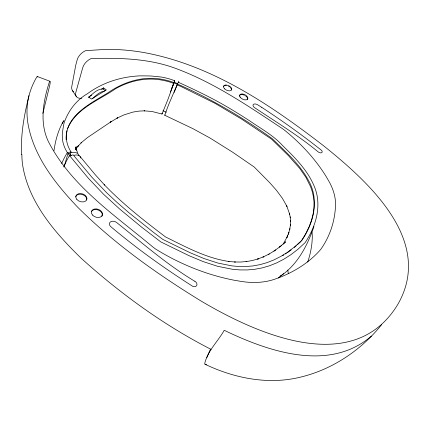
<?xml version="1.0" encoding="UTF-8"?>
<svg xmlns="http://www.w3.org/2000/svg" width="430" height="430" viewBox="0 0 430 430"><rect width="100%" height="100%" fill="white"/><g stroke="black" fill="none" stroke-linecap="round" stroke-linejoin="round"><path stroke-width="0.64" d="M76.029 149.532L76.207 146.383M76.142 147.495L75.879 149.532L76.228 147.431L75.873 149.124M53.992 150.624C55.486 140.019 58.378 129.494 64.005 120.293M66.962 130.742L66.279 136.138L66.757 141.405A48.509 31.476 19.9 0 0 69.423 149.092L71.014 151.935L70.02 155.305M37.684 77.034A12.653 1.752 -70.9 0 0 36.921 76.712C32.503 84.253 29.245 92.509 27.837 101.157A154.182 96.857 23.6 0 0 27.644 121.599C32.739 155.225 54.857 183.121 77.577 207.104C114.294 243.643 156.832 273.888 200.885 300.909C256.592 333.954 353.299 377.438 397.653 304.682C434.536 241.171 368.924 182.169 323.833 145.963C270.341 104.775 211.969 65.14 144.394 52.632A159.138 102.877 22.8 0 0 119.298 49.686L105.468 49.396L85.548 50.654A11.653 7.869 -35.7 0 0 77.201 59.802L75.728 65.269L71.794 86.451A8.901 6.434 -40.2 0 0 73.019 91.348L73.498 91.783M28.977 95.627C24.241 114.918 20.452 134.692 21.694 154.655M75.852 149.253L76.298 147.624L75.922 148.925M288.272 234.415L289.874 228.776L289.643 229.83L290.519 224.551L290.379 225.594L290.615 220.628L290.578 221.643L290.245 216.94L290.325 217.886L289.481 213.393L289.691 214.253L286.643 205.701L286.955 206.384L282.311 198.176L276.345 190.173L269.615 182.573L254.254 167.05L232.635 152.198L209.947 137.987L192.774 128.586L164.873 115.315M64.07 166.921L67.967 153.51L69.278 153.268L71.197 155.746M162.218 113.16L161.997 114.074L167.963 99.352L173.779 83.398L170.506 82.264A44.215 26.612 22.6 0 0 161.583 80.066C145.883 77.174 129.511 80.878 115.724 88.639C98.846 100.41 75.873 108.312 67.531 128.839M105.501 90.773L103.146 89.08L103.517 87.881L106.344 89.913L91.429 99.067L88.542 96.981L91.703 95.062M173.935 82.861L174.155 82.173L177.676 83.737L177.353 84.388L173.935 82.861L171.264 89.682M170.398 92.015L174.698 80.695L171.092 79.443A47.923 28.81 22.6 0 0 161.454 77.056L151.312 76.008A350.95 263.864 35.1 0 0 139.659 75.873C120.943 76.744 102.517 82.538 87.365 93.778C76.266 100.066 68.107 111.091 64.054 123.05A289.938 179.159 33.1 0 0 62.457 132.542L62.242 135.418L62.726 141.11A52.53 34.094 19.9 0 0 65.586 149.457L67.349 152.612A76.298 42.296 -34.4 0 0 61.705 163.502M206.83 357.593L210.48 349.122M288.573 233.377L288.928 232.383L286.762 237.811M313.959 226.556C307.509 245.138 298.13 263.681 281.634 275.308M174.166 92.428L174.902 90.574M174.919 90.364L178.31 82.248C192.823 88.87 207.281 95.691 221.208 103.485C231.109 109.059 240.768 115.052 250.287 121.255C261.445 128.952 273.566 135.541 282.746 145.711C295.034 157.708 307.67 170.285 314.308 186.448C322.28 205.207 315.975 226.465 305.112 242.66L297.839 249.357L290.895 254.689L283.838 259.199L276.683 262.891L269.438 265.794L262.112 267.917L254.732 269.287L247.314 269.943L239.881 269.922L232.453 269.271L217.73 266.331L203.266 261.628L189.087 255.7L160.831 241.929L141.561 227.104L119.556 208.926L103.517 194.209L88.542 178.45L69.676 155.768L73.165 154.838L91.859 177.219L106.575 192.661L116.525 201.96L128.871 212.667L153.005 231.969L162.809 239.413L190.243 252.781L204.008 258.537L217.876 263.058L231.861 265.874L238.886 266.498L245.933 266.53L252.985 265.928L260.032 264.638L267.073 262.623L274.082 259.849L281.048 256.291L287.96 251.921L294.792 246.729L301.774 240.413C313.567 223.509 319.404 200.31 308.955 181.331C300.135 164.378 285.493 151.634 272.018 138.481C242.375 117.261 210.867 98.62 177.418 84.065M286.912 237.468L287.718 235.807L283.09 244.267M75.954 149.145L76.54 147.979L76.072 148.893M62.178 123.695L63.511 121.222M371.423 336.067C329.117 372.466 268.401 351.611 224.218 330.288C217.962 341.452 207.685 350.724 204.707 363.527L205.019 364.253C234.189 378.18 267.874 384.99 299.758 377.309C331.981 369.768 360.974 350.385 381.603 324.698M301.301 241.128L305.719 233.705L309.106 226.728L311.546 220.149L313.131 213.925L313.932 208.012L314.024 202.379L313.47 196.994L312.331 191.823L310.659 186.846L305.94 177.38L299.721 168.42L288.417 155.633L271.626 139.207L241.789 119.207L214.946 103.291L180.863 86.446L177.112 84.834L169.226 103.254A43.285 1.559 -66.9 0 0 168.673 104.641A55.529 1.973 -66.9 0 0 168.189 105.861A43.269 1.559 -66.9 0 0 167.485 107.65L164.744 115.256L164.986 114.939M75.836 149.334L78.292 145.797L77.631 146.657L81.748 142.266L80.974 142.959L87.408 137.616L111.133 121.642L110.333 122.195L117.75 117.766L116.928 118.169L123.974 114.896L133.01 112.079L139.03 111.107L144.636 110.827L144.104 110.832L152.026 111.483L161.825 114.009M284.155 243.299L285.671 241.767L279.543 247.1L280.392 246.374M92.697 98.572C95.976 95.395 99.653 91.73 104.372 91.128M88.639 97.642C92.595 93.81 96.992 89.026 102.91 88.956L103.146 89.08M279.935 276.361L280.908 275.469M294.319 247.444L296.243 245.724M297.689 244.433L300.575 241.848M278.28 277.947L283.719 273.652M287.487 252.636L291.164 249.841M273.921 251.174L281.306 245.697M282.704 255.662L283.768 254.99M285.364 253.985L286.423 253.308M268.385 254.49L275.781 249.911M101.534 89.091L103.517 87.881M269.32 253.91L262.929 257.108L263.886 256.646L257.548 259.102L258.5 258.785L252.216 260.548L246.03 261.65L246.879 261.515L240.703 262.026L234.587 261.977L235.258 262.042L228.502 261.424L229.072 261.478C206.335 258.253 185.943 246.965 165.614 236.984C144.141 220.74 122.813 204.056 104.146 184.577L104.608 185.067L95.412 174.892L80.184 156.622M74.105 155.348C76.605 154.424 80.195 155.026 80.808 158.041M67.349 152.612L71.014 151.935M70.767 152.768C73.799 151.833 78.255 152.161 79.147 155.848M81.791 98.228L79.786 98.309A8.949 5.778 -34 0 1 75.798 92.514L82.732 67.666A11.734 7.788 -35.7 0 1 91.16 58.491C119.567 57.846 148.705 58.362 175.671 68.418C213.866 82.538 247.793 105.71 281.537 128.043L283.719 129.537A159.562 105.818 25.7 0 1 326.198 176.617L327.875 179.498A67.902 42.291 29.5 0 1 335.486 205.024L335.346 208.657A194.763 125.006 22.5 0 1 320.775 249.368A192.403 122.163 22.8 0 1 279.344 277.565L274.829 279.161A73.552 49.762 28.9 0 1 238.886 281.021L234.441 280.274A152.403 96.589 26.5 0 1 155.246 248.793L152.591 246.761C115.025 215.317 71.095 186.082 48.246 141.298C39.302 122.244 43.339 100.658 49.547 81.469A12.626 1.526 -70.8 0 1 49.525 86.226L43.269 111.698A9.541 1.123 -70.5 0 1 42.828 113.353M205.019 364.253L205.658 364.323M37.34 76.519L49.923 81.265M174.08 82.624L170.807 81.496A44.252 26.601 22.6 0 0 161.874 79.292C142.819 75.712 123.163 82.06 107.591 93.031C90.375 103.587 65.043 115.718 66.145 139.621M163.008 110.757L166.319 112.225M211.017 349.353C163.889 325.231 120.626 293.814 81.351 258.435C54.691 232.474 27.896 201.761 22.424 163.588A142.583 95.052 23.3 0 1 21.882 154.354M67.967 153.51L69.939 156.063M72.579 90.8L76.271 96.46M77.669 152.929L76.234 149.038L76.406 150.145L75.927 147.033L76.185 149.307L76.088 147.297L76.094 148.436M287.788 270.061L288.277 273.378M75.669 196.875A5.719 4.021 17.8 0 1 82.066 194.473A5.719 4.021 17.8 0 1 86.693 199.891M63.812 166.904A76.212 39.06 -38.8 0 1 69.343 155.794M178.826 81.146A73.138 2.935 -66.7 0 1 178.267 82.657M223.396 86.581A4.429 2.494 25.2 0 1 226.4 85.656M228.54 86.333A4.429 2.494 25.2 0 1 229.529 86.908M230.367 87.596A4.429 2.494 25.2 0 1 231.512 89.832M174.085 82.2A73.148 2.263 -69.9 0 1 174.698 80.695M239.327 96.207A4.434 2.505 26 0 1 244.568 95.277M245.551 95.852A4.434 2.505 26 0 1 247.444 99.459M307.703 262.063A184.991 125.877 22 0 0 311.965 242.837L312.212 239.209A64.65 42.785 29.8 0 0 311.965 231.985M205.873 364.398A15.405 0.419 25.1 0 1 206.486 364.624M91.579 211.334A5.751 4.112 19.1 0 1 98.932 210.329A5.751 4.112 19.1 0 1 101.856 216.328M194.898 281.322C166.851 264.59 142.179 242.875 116.713 222.584A4.569 3.295 20.6 0 0 110.521 221.875A4.569 3.295 20.6 0 0 110.843 226.685C136.729 248.524 164.346 268.309 192.936 286.45A3.709 2.757 28.8 0 0 196.822 285.208A3.709 2.757 28.8 0 0 194.898 281.322M261.789 107.376L257.667 104.823A3.537 2.005 26.7 0 0 253.334 104.469A3.537 2.005 26.7 0 0 254.807 107.801C276.167 122.018 298.232 135.407 318.05 151.785A2.886 1.655 30.3 0 0 321.484 152.757A2.886 1.655 30.3 0 0 321.602 150.409C302.376 135.106 282.333 120.852 261.789 107.376M92.466 215.011A5.757 4.112 19.1 0 0 102.098 215.666A5.757 4.112 19.1 0 0 96.266 208.889A5.757 4.112 19.1 0 0 92.466 215.011M240.155 97.148A4.434 2.505 26 0 0 247.314 99.384A4.434 2.505 26 0 0 243.767 94.251A4.434 2.505 26 0 0 240.155 97.148M224.648 88.881A4.434 2.494 25.2 0 0 231.625 89.875A4.434 2.494 25.2 0 0 226.648 85.049A4.434 2.494 25.2 0 0 224.648 88.881M76.879 199.466A5.724 4.021 17.8 0 0 86.505 200.197A5.724 4.021 17.8 0 0 80.792 193.548A5.724 4.021 17.8 0 0 76.879 199.466"/></g></svg>
